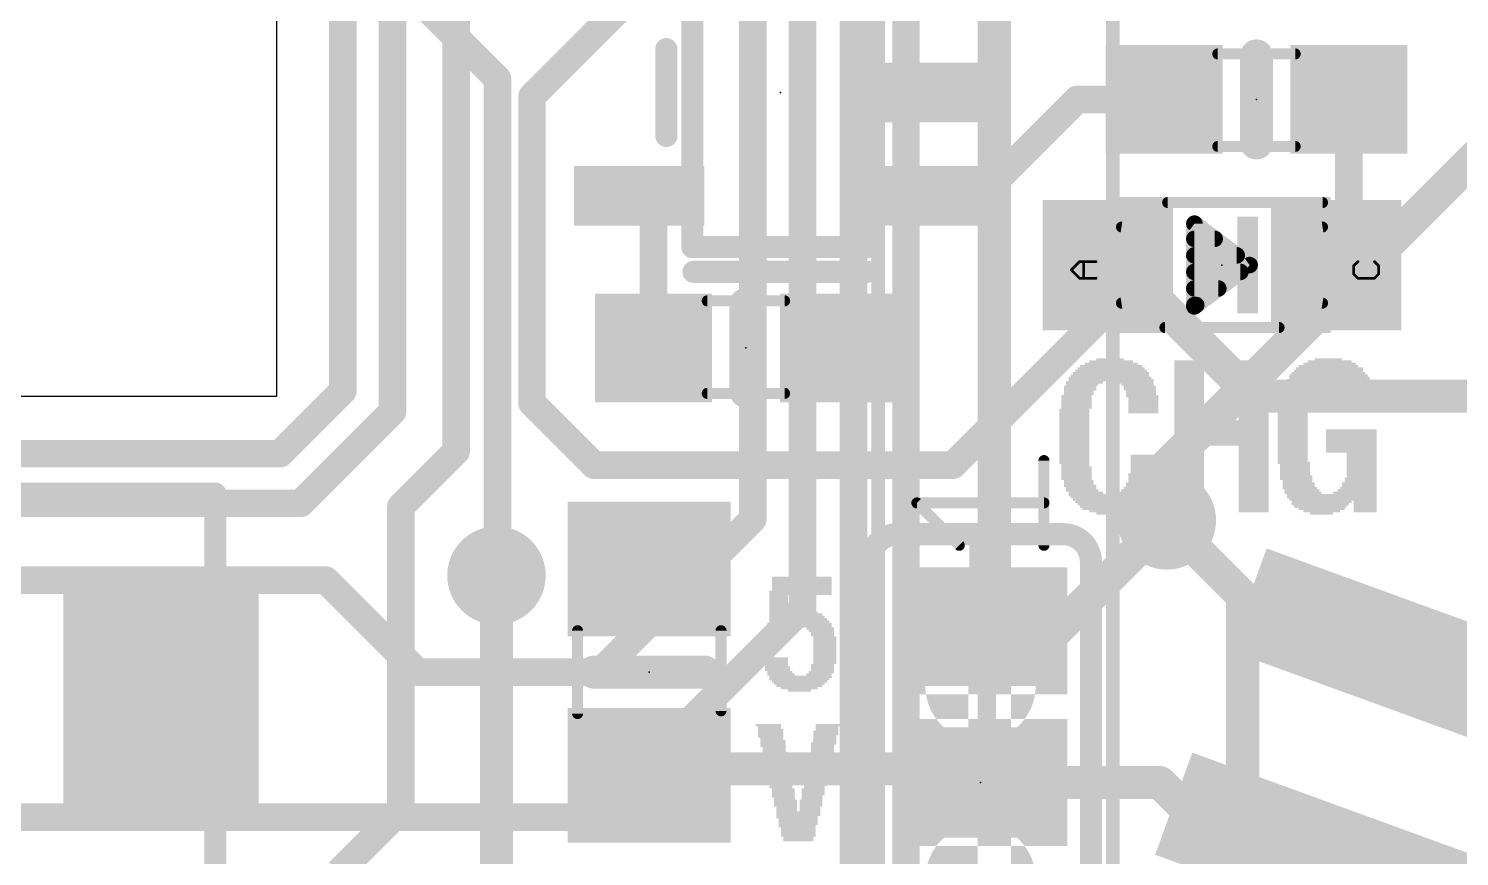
# Model space of a CAD drawing. Extents: x -59 to 59, y -28 to 22.
# Drawn here: x 37.58 to 50.75, y -11.47 to -3.86 of the extents above; entities that cross this region are included whole.
import ezdxf

# ---------------------------------------------------------------- set-up
doc = ezdxf.new("R2010")
doc.units = 0
for name, color, linetype in [('1', 12, 'CONTINUOUS'), ('16', 5, 'CONTINUOUS'), ('18', 110, 'CONTINUOUS'), ('20', 4, 'CONTINUOUS'), ('200', 132, 'CONTINUOUS'), ('21', 40, 'CONTINUOUS'), ('22', 6, 'CONTINUOUS'), ('23', 53, 'CONTINUOUS'), ('51', 253, 'CONTINUOUS')]:
    doc.layers.add(name, color=color, linetype=linetype)

# ---------------------------------------------------------------- blocks, each defined once
blk = doc.blocks.new('RECT')
blk.add_solid([(-0.5, -0.5), (0.5, -0.5), (-0.5, 0.5), (0.5, 0.5)])
blk = doc.blocks.new('ROUNDV')
at = {"const_width": 0.5}
blk.add_lwpolyline([(0, -0.25, 1), (0, 0.25, 1), (0, -0.25)], format="xyb", dxfattribs=at)

msp = doc.modelspace()

# ---------------------------------------------------------------- linework, layer by layer
at = {"layer": '1'}
for points, const_width in [([(41.513, -7.747), (41.513, -2.757)], 0.254), ([(40.9288, -2.921), (40.9288, -7.3787)], 0.254), ([(40.4716, -3.1104), (40.4716, -7.1893)], 0.254), ([(43.1974, -3.495), (42.2115, -4.4809)], 0.254), ([(42.2115, -4.4809), (42.2115, -7.3025)], 0.254), ([(46.3415, -5.395), (47.228, -4.5085)], 0.254), ([(47.228, -4.5085), (48.029, -4.5085)], 0.254), ([(48.029, -4.5085), (48.029, -4.5085)], 0.254), ([(49.729, -4.5085), (49.729, -5.915)], 0.254), ([(43.1974, -5.395), (43.33, -5.5276)], 0.254), ([(45.7976, -5.395), (46.3415, -5.395)], 0.254), ([(43.33, -5.5276), (43.33, -6.7945)], 0.254), ([(49.729, -5.915), (49.6115, -6.0325)], 0.254), ([(47.5115, -6.0325), (47.6385, -6.0325)], 0.3048), ([(47.5115, -6.4475), (47.5115, -6.0325)], 0.254), ([(48.845, -7.239), (47.6385, -6.0325)], 0.3048), ([(46.085, -7.874), (47.5115, -6.4475)], 0.254), ([(40.4716, -7.1893), (39.8925, -7.7684)], 0.254), ([(48.845, -7.239), (56.4659, -7.239)], 0.3048), ([(42.2115, -7.3025), (42.783, -7.874)], 0.254), ([(40.9288, -7.3787), (40.0819, -8.2256)], 0.254), ([(41.005, -8.255), (41.513, -7.747)], 0.254), ([(37.112, -7.7684), (39.8925, -7.7684)], 0.254), ([(42.783, -7.874), (46.085, -7.874)], 0.254), ([(40.0819, -8.2256), (37.4283, -8.2256)], 0.254), ([(41.005, -11.049), (41.005, -8.255)], 0.254), ([(48.0535, -8.382), (47.0375, -9.398)], 0.3048), ([(41.8846, -13.1986), (41.8846, -8.89)], 0.3048), ([(46.339, -9.398), (47.0375, -9.398)], 0.3048), ([(46.355, -9.779), (46.355, -10.414)], 0.254), ([(43.352, -10.668), (43.291, -10.729)], 0.3048), ([(46.466, -10.668), (43.352, -10.668)], 0.3048), ([(46.339, -10.795), (46.466, -10.668)], 0.3048), ([(46.339, -10.795), (47.99, -10.795)], 0.3048), ([(47.99, -10.795), (48.498, -11.303)], 0.3048), ([(40.4335, -11.6205), (41.005, -11.049)], 0.254), ([(48.498, -11.303), (49.8053, -11.303)], 0.3048), ([(49.8053, -11.303), (50.2788, -11.7765)], 0.3048)]:
    msp.add_lwpolyline(points, dxfattribs=dict(at, const_width=const_width))
for points, const_width in [([(42.275, -4.4809, 1), (42.148, -4.4809)], 0.127), ([(42.1666, -4.436, 1), (42.2564, -4.5258)], 0.127), ([(47.228, -4.445, 1), (47.228, -4.572)], 0.127), ([(47.2729, -4.5534, 1), (47.1831, -4.4636)], 0.127), ([(48.029, -4.445, 1), (48.029, -4.572)], 0.127), ([(48.029, -4.572, 1), (48.029, -4.445)], 0.127), ([(48.029, -4.572, 1), (48.029, -4.445)], 0.127), ([(49.7925, -4.5085, 1), (49.6655, -4.5085)], 0.127), ([(43.2423, -5.3501, 1), (43.1525, -5.4399)], 0.127), ([(45.7976, -5.3315, 1), (45.7976, -5.4585)], 0.127), ([(46.2966, -5.3501, 1), (46.3864, -5.4399)], 0.127), ([(46.3415, -5.4585, 1), (46.3415, -5.3315)], 0.127), ([(43.3935, -5.5276, 1), (43.2665, -5.5276)], 0.127), ([(43.2851, -5.5725, 1), (43.3749, -5.4827)], 0.127), ([(49.7739, -5.9599, 1), (49.6841, -5.8701)], 0.127), ([(47.5115, -5.9563, 1), (47.5115, -6.1087)], 0.1524), ([(47.575, -6.0325, 1), (47.448, -6.0325)], 0.127), ([(47.6924, -5.9786, 1), (47.5846, -6.0864)], 0.1524), ([(47.6385, -6.1087, 1), (47.6385, -5.9563)], 0.1524), ([(49.5666, -5.9876, 1), (49.6564, -6.0774)], 0.127), ([(49.6655, -5.915, 1), (49.7925, -5.915)], 0.127), ([(47.448, -6.4475, 1), (47.575, -6.4475)], 0.127), ([(47.5564, -6.4924, 1), (47.4666, -6.4026)], 0.127), ([(43.2665, -6.7945, 1), (43.3935, -6.7945)], 0.127), ([(40.5165, -7.2342, 1), (40.4267, -7.1444)], 0.127), ([(48.845, -7.1628, 1), (48.845, -7.3152)], 0.1524), ([(48.7911, -7.2929, 1), (48.8989, -7.1851)], 0.1524), ([(40.4081, -7.1893, 1), (40.5351, -7.1893)], 0.127), ([(42.2564, -7.2576, 1), (42.1666, -7.3474)], 0.127), ([(42.148, -7.3025, 1), (42.275, -7.3025)], 0.127), ([(40.8653, -7.3787, 1), (40.9923, -7.3787)], 0.127), ([(40.9737, -7.4236, 1), (40.8839, -7.3338)], 0.127), ([(41.5579, -7.7919, 1), (41.4681, -7.7021)], 0.127), ([(39.8476, -7.7235, 1), (39.9374, -7.8133)], 0.127), ([(39.8925, -7.8319, 1), (39.8925, -7.7049)], 0.127), ([(41.4495, -7.747, 1), (41.5765, -7.747)], 0.127), ([(42.783, -7.8105, 1), (42.783, -7.9375)], 0.127), ([(42.7381, -7.9189, 1), (42.8279, -7.8291)], 0.127), ([(46.0401, -7.8291, 1), (46.1299, -7.9189)], 0.127), ([(46.085, -7.9375, 1), (46.085, -7.8105)], 0.127), ([(40.037, -8.1807, 1), (40.1268, -8.2705)], 0.127), ([(40.0819, -8.2891, 1), (40.0819, -8.1621)], 0.127), ([(41.0685, -8.255, 1), (40.9415, -8.255)], 0.127), ([(40.9601, -8.2101, 1), (41.0499, -8.2999)], 0.127), ([(48.1074, -8.4359, 1), (47.9996, -8.3281)], 0.1524), ([(41.9608, -8.89, 1), (41.8084, -8.89)], 0.1524), ([(46.339, -9.3218, 1), (46.339, -9.4742)], 0.1524), ([(46.9836, -9.3441, 1), (47.0914, -9.4519)], 0.1524), ([(47.0375, -9.4742, 1), (47.0375, -9.3218)], 0.1524), ([(46.4185, -9.779, 1), (46.2915, -9.779)], 0.127), ([(46.2915, -10.414, 1), (46.4185, -10.414)], 0.127), ([(43.352, -10.5918, 1), (43.352, -10.7442)], 0.1524), ([(43.4059, -10.7219, 1), (43.2981, -10.6141)], 0.1524), ([(46.5199, -10.7219, 1), (46.4121, -10.6141)], 0.1524), ([(46.466, -10.7442, 1), (46.466, -10.5918)], 0.1524), ([(43.2371, -10.6751, 1), (43.3449, -10.7829)], 0.1524), ([(46.339, -10.7188, 1), (46.339, -10.8712)], 0.1524), ([(46.2851, -10.7411, 1), (46.3929, -10.8489)], 0.1524), ([(48.0439, -10.7411, 1), (47.9361, -10.8489)], 0.1524), ([(47.99, -10.8712, 1), (47.99, -10.7188)], 0.1524), ([(41.0499, -11.0939, 1), (40.9601, -11.0041)], 0.127), ([(40.9415, -11.049, 1), (41.0685, -11.049)], 0.127), ([(48.498, -11.2268, 1), (48.498, -11.3792)], 0.1524), ([(48.4441, -11.3569, 1), (48.5519, -11.2491)], 0.1524), ([(49.8592, -11.2491, 1), (49.7514, -11.3569)], 0.1524), ([(49.8053, -11.3792, 1), (49.8053, -11.2268)], 0.1524)]:
    msp.add_lwpolyline(points, format="xyb", dxfattribs=dict(at, const_width=const_width))
at = {"layer": '16'}
for points, const_width in [([(45.6532, 8.7152), (45.6532, -20.1549)], 0.254), ([(45.1706, 8.5153), (45.1706, -18.8214)], 0.254), ([(44.2435, 3.556), (44.2435, -8.3704)], 0.254), ([(44.7007, -9.1948), (44.7007, 2.667)], 0.254), ([(46.466, -2.1296), (46.466, -13.081)], 0.3048), ([(40.0391, -2.4631), (41.894, -4.318)], 0.254), ([(41.894, -4.318), (41.894, -8.89)], 0.254), ([(51.6095, -4.318), (48.0535, -7.874)], 0.3048), ([(48.0535, -7.874), (48.0535, -8.382)], 0.3048), ([(44.2435, -8.3704), (42.8349, -9.779)], 0.254), ([(48.0535, -8.382), (48.752, -9.0805)], 0.3048), ([(40.3135, -8.9321), (27.5009, -8.9321)], 0.254), ([(41.1604, -9.779), (40.3135, -8.9321)], 0.254), ([(41.894, -8.89), (41.8846, -8.89)], 0.3048), ([(48.752, -9.0805), (48.752, -15.494)], 0.3048), ([(44.7007, -9.1948), (42.783, -11.1125)], 0.254), ([(42.8349, -9.779), (41.1604, -9.779)], 0.254), ([(42.783, -11.1125), (30.21, -11.1125)], 0.254)]:
    msp.add_lwpolyline(points, dxfattribs=dict(at, const_width=const_width))
for points, const_width in [([(41.9575, -4.318, 1), (41.8305, -4.318)], 0.127), ([(41.8491, -4.3629, 1), (41.9389, -4.2731)], 0.127), ([(48.1297, -7.874, 1), (47.9773, -7.874)], 0.1524), ([(47.9996, -7.8201, 1), (48.1074, -7.9279)], 0.1524), ([(44.2884, -8.4153, 1), (44.1986, -8.3255)], 0.127), ([(48.1074, -8.3281, 1), (47.9996, -8.4359)], 0.1524), ([(44.18, -8.3704, 1), (44.307, -8.3704)], 0.127), ([(47.9773, -8.382, 1), (48.1297, -8.382)], 0.1524), ([(40.3584, -8.8872, 1), (40.2686, -8.977)], 0.127), ([(40.3135, -8.9956, 1), (40.3135, -8.8686)], 0.127), ([(41.8846, -8.8138, 1), (41.8846, -8.9662)], 0.1524), ([(41.894, -8.9662, 1), (41.894, -8.8138)], 0.1524), ([(41.8305, -8.89, 1), (41.9575, -8.89)], 0.127), ([(48.8282, -9.0805, 1), (48.6758, -9.0805)], 0.1524), ([(48.6981, -9.1344, 1), (48.8059, -9.0266)], 0.1524), ([(44.7456, -9.2397, 1), (44.6558, -9.1499)], 0.127), ([(44.6372, -9.1948, 1), (44.7642, -9.1948)], 0.127), ([(41.1604, -9.7155, 1), (41.1604, -9.8425)], 0.127), ([(41.1155, -9.8239, 1), (41.2053, -9.7341)], 0.127), ([(42.79, -9.7341, 1), (42.8798, -9.8239)], 0.127), ([(42.8349, -9.8425, 1), (42.8349, -9.7155)], 0.127), ([(42.7381, -11.0676, 1), (42.8279, -11.1574)], 0.127), ([(42.783, -11.176, 1), (42.783, -11.049)], 0.127)]:
    msp.add_lwpolyline(points, format="xyb", dxfattribs=dict(at, const_width=const_width))
at = {"layer": '20'}
for p, q in [((39.862, -7.239), (39.862, -3.4925)), ((24.4315, -7.239), (39.862, -7.239))]:
    msp.add_line(p, q, dxfattribs=at)
at = {"layer": '21'}
for points, const_width in [([(43.4475, -4.845), (43.4475, -4.045)], 0.2032), ([(48.879, -4.9085), (48.879, -4.1085)], 0.3048), ([(48.8155, -6.0325), (48.3075, -5.6515)], 0.1524), ([(48.3075, -5.6515), (48.3075, -6.4135)], 0.1524), ([(48.3075, -5.7912), (48.4938, -5.7912)], 0.1524), ([(48.3075, -5.9436), (48.697, -5.9436)], 0.1524), ([(43.6975, -6.095), (45.2975, -6.095)], 0.2032), ([(48.3075, -6.4135), (48.8155, -6.0325)], 0.1524), ([(48.3075, -6.096), (48.7308, -6.096)], 0.1524), ([(48.3075, -6.2484), (48.5276, -6.2484)], 0.1524), ([(44.18, -6.3945), (44.18, -7.1945)], 0.3048), ([(48.3075, -6.4008), (48.3244, -6.4008)], 0.1524), ([(45.577, -8.509), (47.101, -8.509)], 0.2032), ([(45.323, -12.827), (45.323, -8.763)], 0.2032), ([(47.355, -8.763), (47.355, -12.827)], 0.2032), ([(42.783, -9.779), (43.799, -9.779)], 0.3048), ([(39.2975, -12.536), (39.2975, -11.336)], 0.2032)]:
    msp.add_lwpolyline(points, dxfattribs=dict(at, const_width=const_width))
for points, const_width in [([(43.4983, -4.045, 1), (43.3967, -4.045)], 0.1016), ([(48.9552, -4.1085, 1), (48.8028, -4.1085)], 0.1524), ([(43.3967, -4.845, 1), (43.4983, -4.845)], 0.1016), ([(48.8028, -4.9085, 1), (48.9552, -4.9085)], 0.1524), ([(48.3304, -5.621, 1), (48.2846, -5.682)], 0.0762), ([(48.3456, -5.6515, 1), (48.2694, -5.6515)], 0.0762), ([(48.3075, -5.7531, 1), (48.3075, -5.8293)], 0.0762), ([(48.4938, -5.8293, 1), (48.4938, -5.7531)], 0.0762), ([(48.3075, -5.9055, 1), (48.3075, -5.9817)], 0.0762), ([(48.697, -5.9817, 1), (48.697, -5.9055)], 0.0762), ([(43.6975, -6.0442, 1), (43.6975, -6.1458)], 0.1016), ([(45.2975, -6.1458, 1), (45.2975, -6.0442)], 0.1016), ([(48.3075, -6.0579, 1), (48.3075, -6.1341)], 0.0762), ([(48.7308, -6.1341, 1), (48.7308, -6.0579)], 0.0762), ([(48.8384, -6.063, 1), (48.7926, -6.002)], 0.0762), ([(48.7926, -6.063, 1), (48.8384, -6.002)], 0.0762), ([(48.3075, -6.2103, 1), (48.3075, -6.2865)], 0.0762), ([(48.5276, -6.2865, 1), (48.5276, -6.2103)], 0.0762), ([(44.2562, -6.3945, 1), (44.1038, -6.3945)], 0.1524), ([(48.3075, -6.3627, 1), (48.3075, -6.4389)], 0.0762), ([(48.2846, -6.383, 1), (48.3304, -6.444)], 0.0762), ([(48.2694, -6.4135, 1), (48.3456, -6.4135)], 0.0762), ([(48.3244, -6.4389, 1), (48.3244, -6.3627)], 0.0762), ([(44.1038, -7.1945, 1), (44.2562, -7.1945)], 0.1524), ([(45.577, -8.509, 0.4142), (45.323, -8.763)], 0.2032), ([(45.577, -8.4582, 1), (45.577, -8.5598)], 0.1016), ([(45.577, -8.5598, 1), (45.577, -8.4582)], 0.1016), ([(47.355, -8.763, 0.4142), (47.101, -8.509)], 0.2032), ([(47.101, -8.4582, 1), (47.101, -8.5598)], 0.1016), ([(47.101, -8.5598, 1), (47.101, -8.4582)], 0.1016), ([(45.3738, -8.763, 1), (45.2722, -8.763)], 0.1016), ([(47.4058, -8.763, 1), (47.3042, -8.763)], 0.1016), ([(45.2722, -8.763, 1), (45.3738, -8.763)], 0.1016), ([(47.3042, -8.763, 1), (47.4058, -8.763)], 0.1016), ([(42.783, -9.7028, 1), (42.783, -9.8552)], 0.1524), ([(43.799, -9.8552, 1), (43.799, -9.7028)], 0.1524), ([(39.3483, -11.336, 1), (39.2467, -11.336)], 0.1016)]:
    msp.add_lwpolyline(points, format="xyb", dxfattribs=dict(at, const_width=const_width))
at = {"layer": '22', "const_width": 0.127}
for points in [[(47.5575, -23.284), (47.5575, 11.416)], [(45.3975, -21.784), (45.3975, 5.416)]]:
    msp.add_lwpolyline(points, dxfattribs=at)
at = {"layer": '23'}
for p in [(44.4975, -4.445), (48.879, -4.5085), (48.5615, -6.0325), (44.18, -6.7945), (43.291, -9.779), (46.339, -10.795)]:
    msp.add_point(p, dxfattribs=at)
at = {"layer": '51'}
for points, const_width in [([(43.6871, -5.8674), (43.6871, -3.0226)], 0.2032), ([(45.3079, -3.0226), (45.3079, -5.8674)], 0.2032), ([(49.235, -4.0895), (48.523, -4.0895)], 0.1016), ([(49.235, -4.9405), (48.523, -4.9405)], 0.1016), ([(48.0615, -5.4575), (49.4865, -5.4575)], 0.1016), ([(45.3079, -5.8674), (43.6871, -5.8674)], 0.2032), ([(47.174, -6.0774), (47.2503, -6.0011)], 0.0254), ([(47.2503, -6.0011), (47.4028, -6.0011)], 0.0254), ([(47.2884, -6.1537), (47.2884, -6.0011)], 0.0254), ([(49.8121, -6.0011), (49.774, -6.0393)], 0.0254), ([(49.774, -6.0393), (49.774, -6.1155)], 0.0254), ([(50.0028, -6.0393), (49.9647, -6.0011)], 0.0254), ([(50.0028, -6.1155), (50.0028, -6.0393)], 0.0254), ([(47.2503, -6.1537), (47.174, -6.0774)], 0.0254), ([(47.4028, -6.1537), (47.2503, -6.1537)], 0.0254), ([(49.774, -6.1155), (49.8121, -6.1537)], 0.0254), ([(49.8121, -6.1537), (49.9647, -6.1537)], 0.0254), ([(49.9647, -6.1537), (50.0028, -6.1155)], 0.0254), ([(43.824, -6.3625), (44.536, -6.3625)], 0.1016), ([(49.0865, -6.6075), (48.0365, -6.6075)], 0.1016), ([(43.824, -7.2135), (44.536, -7.2135)], 0.1016), ([(46.9232, -8.6116), (46.9232, -7.832)], 0.1016), ([(39.2975, -8.136), (24.1975, -8.136)], 0.2032), ([(39.2975, -12.536), (39.2975, -8.136)], 0.2032), ([(46.1436, -8.6116), (45.7538, -8.2218)], 0.1016), ([(45.7538, -8.2218), (46.9232, -8.2218)], 0.1016), ([(46.339, -9.144), (46.339, -8.636)], 0.2032), ([(42.631, -10.16), (42.631, -9.398)], 0.1016), ([(43.951, -10.135), (43.951, -9.398)], 0.1016)]:
    msp.add_lwpolyline(points, dxfattribs=dict(at, const_width=const_width))
for points, const_width in [([(48.523, -4.0641, 1), (48.523, -4.1149)], 0.0508), ([(49.235, -4.1149, 1), (49.235, -4.0641)], 0.0508), ([(48.523, -4.9151, 1), (48.523, -4.9659)], 0.0508), ([(49.235, -4.9659, 1), (49.235, -4.9151)], 0.0508), ([(48.0615, -5.4321, 1), (48.0615, -5.4829)], 0.0508), ([(49.4115, -5.6855, 1), (49.4115, -5.4795, 1), (49.4115, -5.6855)], 0.0762), ([(49.4865, -5.4829, 1), (49.4865, -5.4321)], 0.0508), ([(47.6365, -6.3825, 0.8571), (47.6365, -5.6825)], 0.1016), ([(47.6404, -5.6574, 1), (47.6326, -5.7076)], 0.0508), ([(49.4865, -5.6825, 0.8571), (49.4865, -6.3825)], 0.1016), ([(49.4904, -5.7076, 1), (49.4826, -5.6574)], 0.0508), ([(43.6871, -5.8166, 1), (43.6871, -5.9182)], 0.1016), ([(45.3079, -5.9182, 1), (45.3079, -5.8166)], 0.1016), ([(43.6363, -5.8674, 1), (43.7379, -5.8674)], 0.1016), ([(45.2571, -5.8674, 1), (45.3587, -5.8674)], 0.1016), ([(47.2503, -5.9948, 1), (47.2503, -6.0075)], 0.0127), ([(47.2548, -6.0056, 1), (47.2458, -5.9967)], 0.0127), ([(47.2948, -6.0011, 1), (47.2821, -6.0011)], 0.0127), ([(47.4028, -6.0075, 1), (47.4028, -5.9948)], 0.0127), ([(49.7695, -6.0348, 1), (49.7785, -6.0438)], 0.0127), ([(49.7804, -6.0393, 1), (49.7677, -6.0393)], 0.0127), ([(49.8166, -6.0056, 1), (49.8076, -5.9967)], 0.0127), ([(49.9692, -5.9967, 1), (49.9602, -6.0056)], 0.0127), ([(50.0091, -6.0393, 1), (49.9965, -6.0393)], 0.0127), ([(49.9983, -6.0438, 1), (50.0073, -6.0348)], 0.0127), ([(47.1785, -6.0729, 1), (47.1695, -6.0819)], 0.0127), ([(47.1695, -6.0729, 1), (47.1785, -6.0819)], 0.0127), ([(47.2503, -6.1473, 1), (47.2503, -6.16)], 0.0127), ([(47.2458, -6.1582, 1), (47.2548, -6.1492)], 0.0127), ([(47.2821, -6.1537, 1), (47.2948, -6.1537)], 0.0127), ([(47.4028, -6.16, 1), (47.4028, -6.1473)], 0.0127), ([(49.7785, -6.1111, 1), (49.7695, -6.12)], 0.0127), ([(49.7677, -6.1155, 1), (49.7804, -6.1155)], 0.0127), ([(49.8121, -6.1473, 1), (49.8121, -6.16)], 0.0127), ([(49.8076, -6.1582, 1), (49.8166, -6.1492)], 0.0127), ([(49.9602, -6.1492, 1), (49.9692, -6.1582)], 0.0127), ([(49.9647, -6.16, 1), (49.9647, -6.1473)], 0.0127), ([(49.9965, -6.1155, 1), (50.0091, -6.1155)], 0.0127), ([(50.0073, -6.12, 1), (49.9983, -6.1111)], 0.0127), ([(43.824, -6.3371, 1), (43.824, -6.3879)], 0.0508), ([(44.536, -6.3879, 1), (44.536, -6.3371)], 0.0508), ([(47.6326, -6.3574, 1), (47.6404, -6.4076)], 0.0508), ([(49.4826, -6.4076, 1), (49.4904, -6.3574)], 0.0508), ([(48.0365, -6.5821, 1), (48.0365, -6.6329)], 0.0508), ([(49.0865, -6.6329, 1), (49.0865, -6.5821)], 0.0508), ([(43.824, -7.1881, 1), (43.824, -7.2389)], 0.0508), ([(44.536, -7.2389, 1), (44.536, -7.1881)], 0.0508), ([(46.9486, -7.832, 1), (46.8978, -7.832)], 0.0508), ([(39.3483, -8.136, 1), (39.2467, -8.136)], 0.1016), ([(39.2975, -8.1868, 1), (39.2975, -8.0852)], 0.1016), ([(45.7718, -8.2038, 1), (45.7358, -8.2398)], 0.0508), ([(45.7538, -8.1964, 1), (45.7538, -8.2472)], 0.0508), ([(46.9232, -8.2472, 1), (46.9232, -8.1964)], 0.0508), ([(46.3898, -8.636, 1), (46.2882, -8.636)], 0.1016), ([(46.1256, -8.6296, 1), (46.1616, -8.5936)], 0.0508), ([(46.8978, -8.6116, 1), (46.9486, -8.6116)], 0.0508), ([(46.466, -9.906, 1), (46.212, -9.906)], 1.27), ([(46.2882, -9.144, 1), (46.3898, -9.144)], 0.1016), ([(42.6564, -9.398, 1), (42.6056, -9.398)], 0.0508), ([(43.9764, -9.398, 1), (43.9256, -9.398)], 0.0508), ([(42.6056, -10.16, 1), (42.6564, -10.16)], 0.0508), ([(43.9256, -10.135, 1), (43.9764, -10.135)], 0.0508), ([(46.212, -11.684, 1), (46.466, -11.684)], 1.27)]:
    msp.add_lwpolyline(points, format="xyb", dxfattribs=dict(at, const_width=const_width))

# ---------------------------------------------------------------- block references
at = {"layer": '1', "xscale": 1.075, "rotation": 180}
for p in [(48.029, -4.5085), (49.729, -4.5085)]:
    msp.add_blockref('RECT', p, dxfattribs=at)
at = {"layer": '1'}
for p, xscale, yscale, rotation in [((45.7976, -4.445), 0.55, 1.2, 90), ((43.1974, -5.395), 0.55, 1.2, 90), ((45.7976, -5.395), 0.55, 1.2, 90), ((47.5115, -6.0325), 1.2, 1.2, 270), ((49.6115, -6.0325), 1.2, 1.2, 270), ((43.291, -8.829), 1.24, 1.5, 90), ((46.339, -9.398), 1.1684, 1.6002, 270), ((38.7975, -10.086), 1.8, 2.2, 180), ((43.291, -10.729), 1.24, 1.5, 90), ((46.339, -10.795), 1.1684, 1.6002, 270)]:
    msp.add_blockref('RECT', p, dxfattribs=dict(at, xscale=xscale, yscale=yscale, rotation=rotation))
at = {"layer": '1', "xscale": 1.075}
for p in [(43.33, -6.7945), (45.03, -6.7945)]:
    msp.add_blockref('RECT', p, dxfattribs=at)
at = {"layer": '1', "yscale": 4.6, "rotation": 250}
for p in [(50.9629, -9.8972), (50.2788, -11.7765)]:
    msp.add_blockref('RECT', p, dxfattribs=at)
at = {"layer": '18', "xscale": 0.9064, "yscale": 0.9064}
for p in [(48.0535, -8.382), (48.0535, -8.382), (41.8846, -8.89), (41.8846, -8.89)]:
    msp.add_blockref('ROUNDV', p, dxfattribs=at)
at = {"layer": '200'}
for p, xscale, yscale in [((47.5412, -6.985), 0.6147, 0.0213), ((47.5399, -6.9638), 0.5715, 0.0211), ((47.5412, -6.9427), 0.4877, 0.0211), ((47.5412, -6.9215), 0.4013, 0.0213), ((47.5297, -6.9003), 0.2515, 0.0211), ((48.26, -6.9215), 0.2743, 0.0213), ((48.26, -6.9427), 0.2743, 0.0211), ((48.26, -6.9638), 0.2743, 0.0211), ((48.26, -6.985), 0.2743, 0.0213), ((48.8531, -6.9215), 0.2769, 0.0213), ((48.8531, -6.9427), 0.2769, 0.0211), ((48.8531, -6.9638), 0.2769, 0.0211), ((48.8531, -6.985), 0.2769, 0.0213), ((49.5503, -6.985), 0.6147, 0.0213), ((49.5402, -6.9638), 0.5486, 0.0211), ((49.5516, -6.9427), 0.4851, 0.0211), ((49.5516, -6.9215), 0.4039, 0.0213), ((49.5402, -6.9003), 0.254, 0.0211), ((47.2973, -7.112), 0.3404, 0.0213), ((47.531, -7.0697), 0.762, 0.0211), ((47.5412, -7.0908), 0.7823, 0.0211), ((47.5297, -7.0485), 0.7188, 0.0213), ((47.5399, -7.0273), 0.6985, 0.0211), ((47.5399, -7.0062), 0.6579, 0.0211), ((47.7634, -7.112), 0.3378, 0.0213), ((48.26, -7.0062), 0.2743, 0.0211), ((48.26, -7.0273), 0.2743, 0.0211), ((48.26, -7.0485), 0.2743, 0.0213), ((48.26, -7.0697), 0.2743, 0.0211), ((48.26, -7.0908), 0.2743, 0.0211), ((48.26, -7.112), 0.2743, 0.0213), ((48.8531, -7.0062), 0.2769, 0.0211), ((48.8531, -7.0273), 0.2769, 0.0211), ((48.8531, -7.0485), 0.2769, 0.0213), ((48.8531, -7.0697), 0.2769, 0.0211), ((48.8531, -7.0908), 0.2769, 0.0211), ((48.8531, -7.112), 0.2769, 0.0213), ((49.5402, -7.0908), 0.762, 0.0211), ((49.3179, -7.112), 0.3175, 0.0213), ((49.5414, -7.0485), 0.7188, 0.0213), ((49.5516, -7.0697), 0.7391, 0.0211), ((49.5414, -7.0273), 0.6782, 0.0211), ((49.5402, -7.0062), 0.635, 0.0211), ((49.7624, -7.112), 0.3175, 0.0213), ((47.2224, -7.239), 0.2769, 0.0213), ((47.2554, -7.1543), 0.2972, 0.0211), ((47.2554, -7.1755), 0.2972, 0.0213), ((47.244, -7.1967), 0.2743, 0.0211), ((47.244, -7.2178), 0.2743, 0.0211), ((47.2758, -7.1332), 0.2972, 0.0211), ((47.7838, -7.1332), 0.2972, 0.0211), ((47.8041, -7.1543), 0.2972, 0.0211), ((47.8041, -7.1755), 0.2972, 0.0213), ((47.8269, -7.239), 0.2972, 0.0213), ((47.8155, -7.1967), 0.2743, 0.0211), ((47.8155, -7.2178), 0.2743, 0.0211), ((48.26, -7.1332), 0.2743, 0.0211), ((48.26, -7.1543), 0.2743, 0.0211), ((48.26, -7.1755), 0.2743, 0.0213), ((48.26, -7.1967), 0.2743, 0.0211), ((48.26, -7.2178), 0.2743, 0.0211), ((48.26, -7.239), 0.2743, 0.0213), ((48.8531, -7.1332), 0.2769, 0.0211), ((48.8531, -7.1543), 0.2769, 0.0211), ((48.8531, -7.1755), 0.2769, 0.0213), ((48.8531, -7.1967), 0.2769, 0.0211), ((48.8531, -7.2178), 0.2769, 0.0211), ((48.8531, -7.239), 0.2769, 0.0213), ((49.2658, -7.1755), 0.2946, 0.0213), ((49.2557, -7.1967), 0.2743, 0.0211), ((49.2557, -7.2178), 0.2743, 0.0211), ((49.2557, -7.239), 0.2743, 0.0213), ((49.2874, -7.1543), 0.2972, 0.0211), ((49.2976, -7.1332), 0.3175, 0.0211), ((49.7853, -7.1332), 0.3175, 0.0211), ((49.7954, -7.1543), 0.2972, 0.0211), ((49.8056, -7.1755), 0.2769, 0.0213), ((49.8158, -7.1967), 0.2972, 0.0211), ((49.8272, -7.2178), 0.2743, 0.0211), ((49.8272, -7.239), 0.2743, 0.0213), ((47.2021, -7.366), 0.2769, 0.0213), ((47.2224, -7.2602), 0.2769, 0.0211), ((47.2224, -7.2813), 0.2769, 0.0211), ((47.2224, -7.3025), 0.2769, 0.0213), ((47.2224, -7.3237), 0.2769, 0.0211), ((47.2224, -7.3448), 0.2769, 0.0211), ((47.8371, -7.2602), 0.2769, 0.0211), ((47.8371, -7.2813), 0.2769, 0.0211), ((47.8371, -7.3025), 0.2769, 0.0213), ((47.8371, -7.3237), 0.2769, 0.0211), ((47.8371, -7.3448), 0.2769, 0.0211), ((47.8371, -7.366), 0.2769, 0.0213), ((48.26, -7.2602), 0.2743, 0.0211), ((48.26, -7.2813), 0.2743, 0.0211), ((48.26, -7.3025), 0.2743, 0.0213), ((48.26, -7.3237), 0.2743, 0.0211), ((48.26, -7.3448), 0.2743, 0.0211), ((48.26, -7.366), 0.2743, 0.0213), ((48.8531, -7.2602), 0.2769, 0.0211), ((48.8531, -7.2813), 0.2769, 0.0211), ((48.8531, -7.3025), 0.2769, 0.0213), ((48.8531, -7.3237), 0.2769, 0.0211), ((48.8531, -7.3448), 0.2769, 0.0211), ((48.8531, -7.366), 0.2769, 0.0213), ((49.2341, -7.2602), 0.2769, 0.0211), ((49.2341, -7.2813), 0.2769, 0.0211), ((49.2341, -7.3025), 0.2769, 0.0213), ((49.2341, -7.3237), 0.2769, 0.0211), ((49.2341, -7.3448), 0.2769, 0.0211), ((49.2341, -7.366), 0.2769, 0.0213), ((49.8272, -7.2602), 0.2743, 0.0211), ((49.8272, -7.2813), 0.2743, 0.0211), ((49.8272, -7.3025), 0.2743, 0.0213), ((49.8373, -7.3237), 0.254, 0.0211), ((47.2021, -7.3872), 0.2769, 0.0211), ((47.2021, -7.4083), 0.2769, 0.0211), ((47.2021, -7.4295), 0.2769, 0.0213), ((47.2021, -7.4507), 0.2769, 0.0211), ((47.2021, -7.4718), 0.2769, 0.0211), ((47.2021, -7.493), 0.2769, 0.0213), ((47.2021, -7.5142), 0.2769, 0.0211), ((47.8371, -7.3872), 0.2769, 0.0211), ((48.26, -7.3872), 0.2743, 0.0211), ((48.26, -7.4083), 0.2743, 0.0211), ((48.26, -7.4295), 0.2743, 0.0213), ((48.26, -7.4507), 0.2743, 0.0211), ((48.5572, -7.4718), 0.8687, 0.0211), ((48.5572, -7.493), 0.8687, 0.0213), ((48.5572, -7.5142), 0.8687, 0.0211), ((48.8531, -7.3872), 0.2769, 0.0211), ((48.8531, -7.4083), 0.2769, 0.0211), ((48.8531, -7.4295), 0.2769, 0.0213), ((48.8531, -7.4507), 0.2769, 0.0211), ((49.2125, -7.3872), 0.2743, 0.0211), ((49.2125, -7.4083), 0.2743, 0.0211), ((49.2125, -7.4295), 0.2743, 0.0213), ((49.2125, -7.4507), 0.2743, 0.0211), ((49.2125, -7.4718), 0.2743, 0.0211), ((49.2125, -7.493), 0.2743, 0.0213), ((49.2125, -7.5142), 0.2743, 0.0211), ((47.2021, -7.5353), 0.2769, 0.0211), ((47.2021, -7.5565), 0.2769, 0.0213), ((47.2021, -7.5777), 0.2769, 0.0211), ((47.2021, -7.5988), 0.2769, 0.0211), ((47.2021, -7.62), 0.2769, 0.0213), ((47.2021, -7.6412), 0.2769, 0.0211), ((48.5572, -7.5353), 0.8687, 0.0211), ((48.5572, -7.5565), 0.8687, 0.0213), ((48.5572, -7.5777), 0.8687, 0.0211), ((48.5572, -7.5988), 0.8687, 0.0211), ((48.5572, -7.62), 0.8687, 0.0213), ((48.5572, -7.6412), 0.8687, 0.0211), ((49.2125, -7.5353), 0.2743, 0.0211), ((49.2125, -7.5565), 0.2743, 0.0213), ((49.2125, -7.5777), 0.2743, 0.0211), ((49.2125, -7.5988), 0.2743, 0.0211), ((49.2125, -7.62), 0.2743, 0.0213), ((49.2125, -7.6412), 0.2743, 0.0211), ((49.7523, -7.5565), 0.4648, 0.0213), ((49.7523, -7.5777), 0.4648, 0.0211), ((49.7523, -7.5988), 0.4648, 0.0211), ((49.7523, -7.62), 0.4648, 0.0213), ((49.7523, -7.6412), 0.4648, 0.0211), ((47.2021, -7.6623), 0.2769, 0.0211), ((47.2021, -7.6835), 0.2769, 0.0213), ((47.2021, -7.7047), 0.2769, 0.0211), ((47.2021, -7.7258), 0.2769, 0.0211), ((47.2021, -7.747), 0.2769, 0.0213), ((47.2021, -7.7682), 0.2769, 0.0211), ((48.5572, -7.6623), 0.8687, 0.0211), ((48.5572, -7.6835), 0.8687, 0.0213), ((48.26, -7.7047), 0.2743, 0.0211), ((48.26, -7.7258), 0.2743, 0.0211), ((48.26, -7.747), 0.2743, 0.0213), ((48.26, -7.7682), 0.2743, 0.0211), ((48.8531, -7.7047), 0.2769, 0.0211), ((48.8531, -7.7258), 0.2769, 0.0211), ((48.8531, -7.747), 0.2769, 0.0213), ((48.8531, -7.7682), 0.2769, 0.0211), ((49.2125, -7.6623), 0.2743, 0.0211), ((49.2125, -7.6835), 0.2743, 0.0213), ((49.2125, -7.7047), 0.2743, 0.0211), ((49.2125, -7.7258), 0.2743, 0.0211), ((49.2125, -7.747), 0.2743, 0.0213), ((49.2125, -7.7682), 0.2743, 0.0211), ((49.7523, -7.6623), 0.4648, 0.0211), ((49.7523, -7.6835), 0.4648, 0.0213), ((49.7523, -7.7047), 0.4648, 0.0211), ((49.7523, -7.7258), 0.4648, 0.0211), ((49.7523, -7.747), 0.4648, 0.0213), ((49.8475, -7.7682), 0.2743, 0.0211), ((47.2021, -7.7893), 0.2769, 0.0211), ((47.2021, -7.8105), 0.2769, 0.0213), ((47.2021, -7.8317), 0.2769, 0.0211), ((47.2021, -7.8528), 0.2769, 0.0211), ((47.2123, -7.874), 0.2565, 0.0213), ((47.2224, -7.8952), 0.2769, 0.0211), ((47.8587, -7.7893), 0.2743, 0.0211), ((47.8587, -7.8105), 0.2743, 0.0213), ((47.8587, -7.8317), 0.2743, 0.0211), ((47.8587, -7.8528), 0.2743, 0.0211), ((47.8587, -7.874), 0.2743, 0.0213), ((47.8587, -7.8952), 0.2743, 0.0211), ((48.26, -7.7893), 0.2743, 0.0211), ((48.26, -7.8105), 0.2743, 0.0213), ((48.26, -7.8317), 0.2743, 0.0211), ((48.26, -7.8528), 0.2743, 0.0211), ((48.26, -7.874), 0.2743, 0.0213), ((48.26, -7.8952), 0.2743, 0.0211), ((48.8531, -7.7893), 0.2769, 0.0211), ((48.8531, -7.8105), 0.2769, 0.0213), ((48.8531, -7.8317), 0.2769, 0.0211), ((48.8531, -7.8528), 0.2769, 0.0211), ((48.8531, -7.874), 0.2769, 0.0213), ((48.8531, -7.8952), 0.2769, 0.0211), ((49.2239, -7.8528), 0.2972, 0.0211), ((49.2125, -7.7893), 0.2743, 0.0211), ((49.2125, -7.8105), 0.2743, 0.0213), ((49.2125, -7.8317), 0.2743, 0.0211), ((49.2341, -7.874), 0.2769, 0.0213), ((49.2341, -7.8952), 0.2769, 0.0211), ((49.8475, -7.7893), 0.2743, 0.0211), ((49.8475, -7.8105), 0.2743, 0.0213), ((49.8475, -7.8317), 0.2743, 0.0211), ((49.8475, -7.8528), 0.2743, 0.0211), ((49.8475, -7.874), 0.2743, 0.0213), ((49.8475, -7.8952), 0.2743, 0.0211), ((47.2224, -7.9163), 0.2769, 0.0211), ((47.2224, -7.9375), 0.2769, 0.0213), ((47.2224, -7.9587), 0.2769, 0.0211), ((47.2224, -7.9798), 0.2769, 0.0211), ((47.2224, -8.001), 0.2769, 0.0213), ((47.244, -8.0222), 0.2743, 0.0211), ((47.8371, -7.9587), 0.2769, 0.0211), ((47.8371, -7.9798), 0.2769, 0.0211), ((47.8371, -8.001), 0.2769, 0.0213), ((47.8371, -8.0222), 0.2769, 0.0211), ((47.8587, -7.9163), 0.2743, 0.0211), ((47.8587, -7.9375), 0.2743, 0.0213), ((48.26, -7.9163), 0.2743, 0.0211), ((48.26, -7.9375), 0.2743, 0.0213), ((48.26, -7.9587), 0.2743, 0.0211), ((48.26, -7.9798), 0.2743, 0.0211), ((48.26, -8.001), 0.2743, 0.0213), ((48.26, -8.0222), 0.2743, 0.0211), ((48.8531, -7.9163), 0.2769, 0.0211), ((48.8531, -7.9375), 0.2769, 0.0213), ((48.8531, -7.9587), 0.2769, 0.0211), ((48.8531, -7.9798), 0.2769, 0.0211), ((48.8531, -8.001), 0.2769, 0.0213), ((48.8531, -8.0222), 0.2769, 0.0211), ((49.2341, -7.9163), 0.2769, 0.0211), ((49.2341, -7.9375), 0.2769, 0.0213), ((49.2341, -7.9587), 0.2769, 0.0211), ((49.2443, -7.9798), 0.2972, 0.0211), ((49.2443, -8.001), 0.2972, 0.0213), ((49.2557, -8.0222), 0.2743, 0.0211), ((49.8373, -8.001), 0.2946, 0.0213), ((49.8373, -8.0222), 0.2946, 0.0211), ((49.8475, -7.9163), 0.2743, 0.0211), ((49.8475, -7.9375), 0.2743, 0.0213), ((49.8475, -7.9587), 0.2743, 0.0211), ((49.8475, -7.9798), 0.2743, 0.0211), ((47.2554, -8.0645), 0.2972, 0.0213), ((47.244, -8.0433), 0.2743, 0.0211), ((47.2656, -8.0857), 0.2769, 0.0211), ((47.2758, -8.1068), 0.2972, 0.0211), ((47.3088, -8.128), 0.3175, 0.0213), ((47.5412, -8.1492), 0.7823, 0.0211), ((47.5412, -8.1703), 0.7417, 0.0211), ((47.7634, -8.128), 0.3378, 0.0213), ((47.7939, -8.1068), 0.3175, 0.0211), ((47.8041, -8.0857), 0.2972, 0.0211), ((47.8269, -8.0433), 0.2972, 0.0211), ((47.8155, -8.0645), 0.2743, 0.0213), ((48.26, -8.0433), 0.2743, 0.0211), ((48.26, -8.0645), 0.2743, 0.0213), ((48.26, -8.0857), 0.2743, 0.0211), ((48.26, -8.1068), 0.2743, 0.0211), ((48.26, -8.128), 0.2743, 0.0213), ((48.26, -8.1492), 0.2743, 0.0211), ((48.26, -8.1703), 0.2743, 0.0211), ((48.8531, -8.0433), 0.2769, 0.0211), ((48.8531, -8.0645), 0.2769, 0.0213), ((48.8531, -8.0857), 0.2769, 0.0211), ((48.8531, -8.1068), 0.2769, 0.0211), ((48.8531, -8.128), 0.2769, 0.0213), ((48.8531, -8.1492), 0.2769, 0.0211), ((48.8531, -8.1703), 0.2769, 0.0211), ((49.2658, -8.0433), 0.2946, 0.0211), ((49.2658, -8.0645), 0.2946, 0.0213), ((49.2773, -8.0857), 0.3175, 0.0211), ((49.2976, -8.1068), 0.3175, 0.0211), ((49.3078, -8.128), 0.3378, 0.0213), ((49.5719, -8.1492), 0.8255, 0.0211), ((49.5719, -8.1703), 0.8255, 0.0211), ((49.784, -8.128), 0.4013, 0.0213), ((49.8056, -8.1068), 0.3581, 0.0211), ((49.8158, -8.0857), 0.3378, 0.0211), ((49.8259, -8.0433), 0.3175, 0.0211), ((49.8259, -8.0645), 0.3175, 0.0213), ((47.5399, -8.1915), 0.6985, 0.0213), ((47.5501, -8.2127), 0.6782, 0.0211), ((47.5513, -8.2338), 0.635, 0.0211), ((47.5399, -8.255), 0.5715, 0.0213), ((47.5412, -8.2762), 0.5283, 0.0211), ((47.5513, -8.2973), 0.4216, 0.0211), ((48.26, -8.1915), 0.2743, 0.0213), ((48.26, -8.2127), 0.2743, 0.0211), ((48.26, -8.2338), 0.2743, 0.0211), ((48.26, -8.255), 0.2743, 0.0213), ((48.26, -8.2762), 0.2743, 0.0211), ((48.26, -8.2973), 0.2743, 0.0211), ((48.8531, -8.1915), 0.2769, 0.0213), ((48.8531, -8.2127), 0.2769, 0.0211), ((48.8531, -8.2338), 0.2769, 0.0211), ((48.8531, -8.255), 0.2769, 0.0213), ((48.8531, -8.2762), 0.2769, 0.0211), ((48.8531, -8.2973), 0.2769, 0.0211), ((49.5833, -8.1915), 0.8026, 0.0213), ((49.4779, -8.2127), 0.5512, 0.0211), ((49.4665, -8.2338), 0.5283, 0.0211), ((49.4665, -8.255), 0.4877, 0.0213), ((49.4779, -8.2762), 0.4242, 0.0211), ((49.4779, -8.2973), 0.3378, 0.0211), ((49.8792, -8.2127), 0.2108, 0.0211), ((49.8792, -8.2338), 0.2108, 0.0211), ((49.8792, -8.255), 0.2108, 0.0213), ((49.8792, -8.2762), 0.2108, 0.0211), ((49.8792, -8.2973), 0.2108, 0.0211), ((47.5412, -8.3185), 0.2743, 0.0213), ((49.4779, -8.3185), 0.2108, 0.0213), ((44.6938, -8.9112), 0.5486, 0.0211), ((44.6938, -8.9323), 0.5486, 0.0211), ((44.6938, -8.9535), 0.5486, 0.0213), ((44.6824, -9.0382), 0.5715, 0.0211), ((44.6824, -9.0593), 0.5715, 0.0211), ((44.4818, -9.0805), 0.1702, 0.0213), ((44.6938, -8.9747), 0.5486, 0.0211), ((44.6938, -8.9958), 0.5486, 0.0211), ((44.6938, -9.017), 0.5486, 0.0213), ((44.4818, -9.1017), 0.1702, 0.0211), ((44.4818, -9.1228), 0.1702, 0.0211), ((44.4818, -9.144), 0.1702, 0.0213), ((44.4818, -9.1652), 0.1702, 0.0211), ((44.4818, -9.1863), 0.1702, 0.0211), ((44.4818, -9.2075), 0.1702, 0.0213), ((44.6723, -9.3345), 0.5918, 0.0213), ((44.6723, -9.3557), 0.5918, 0.0211), ((44.4818, -9.2287), 0.1702, 0.0211), ((44.4818, -9.2498), 0.1702, 0.0211), ((44.4818, -9.271), 0.1702, 0.0213), ((44.6621, -9.2922), 0.5309, 0.0211), ((44.6723, -9.3133), 0.5512, 0.0211), ((44.7459, -9.271), 0.3175, 0.0213), ((44.7459, -9.2498), 0.2769, 0.0211), ((44.7573, -9.2287), 0.1676, 0.0211), ((44.5033, -9.3768), 0.254, 0.0211), ((44.4818, -9.398), 0.2108, 0.0213), ((44.4818, -9.4192), 0.2108, 0.0211), ((44.4716, -9.4403), 0.1905, 0.0211), ((44.4716, -9.4615), 0.1905, 0.0213), ((44.864, -9.3768), 0.254, 0.0211), ((44.8742, -9.398), 0.2337, 0.0213), ((44.8843, -9.4192), 0.2134, 0.0211), ((44.8843, -9.4403), 0.2134, 0.0211), ((44.9059, -9.4615), 0.2108, 0.0213), ((44.9059, -9.4827), 0.2108, 0.0211), ((44.9059, -9.5038), 0.2108, 0.0211), ((44.9059, -9.525), 0.2108, 0.0213), ((44.9059, -9.5462), 0.2108, 0.0211), ((44.9059, -9.5673), 0.2108, 0.0211), ((44.9059, -9.5885), 0.2108, 0.0213), ((44.9059, -9.6097), 0.2108, 0.0211), ((44.4614, -9.652), 0.2108, 0.0213), ((44.4614, -9.6732), 0.2108, 0.0211), ((44.4614, -9.6943), 0.2108, 0.0211), ((44.4614, -9.7155), 0.2108, 0.0213), ((44.4716, -9.7367), 0.2311, 0.0211), ((44.8843, -9.7155), 0.2134, 0.0213), ((44.8843, -9.7367), 0.2134, 0.0211), ((44.9059, -9.6308), 0.2108, 0.0211), ((44.9059, -9.652), 0.2108, 0.0213), ((44.9059, -9.6732), 0.2108, 0.0211), ((44.9059, -9.6943), 0.2108, 0.0211), ((44.4716, -9.7578), 0.2311, 0.0211), ((44.5033, -9.8002), 0.254, 0.0211), ((44.4919, -9.779), 0.2311, 0.0213), ((44.6824, -9.8213), 0.5715, 0.0211), ((44.6723, -9.8425), 0.5512, 0.0213), ((44.6735, -9.8637), 0.508, 0.0211), ((44.6723, -9.8848), 0.4648, 0.0211), ((44.8526, -9.8002), 0.2311, 0.0211), ((44.8742, -9.779), 0.2337, 0.0213), ((44.8843, -9.7578), 0.2134, 0.0211), ((44.6723, -9.906), 0.4242, 0.0213), ((44.6723, -9.9272), 0.3378, 0.0211), ((44.6723, -9.9483), 0.2108, 0.0211), ((44.3865, -10.2658), 0.2337, 0.0211), ((44.9364, -10.2658), 0.2311, 0.0211), ((44.3979, -10.287), 0.2108, 0.0213), ((44.4081, -10.3082), 0.2311, 0.0211), ((44.4081, -10.3293), 0.2311, 0.0211), ((44.4081, -10.3505), 0.2311, 0.0213), ((44.4081, -10.3717), 0.2311, 0.0211), ((44.4183, -10.3928), 0.2108, 0.0211), ((44.9059, -10.3717), 0.2108, 0.0211), ((44.9059, -10.3928), 0.2108, 0.0211), ((44.9161, -10.3293), 0.2311, 0.0211), ((44.9161, -10.3505), 0.2311, 0.0213), ((44.9263, -10.287), 0.2108, 0.0213), ((44.9263, -10.3082), 0.2108, 0.0211), ((44.4297, -10.414), 0.2337, 0.0213), ((44.4297, -10.4352), 0.2337, 0.0211), ((44.4297, -10.4563), 0.2337, 0.0211), ((44.4398, -10.4775), 0.2134, 0.0213), ((44.4398, -10.4987), 0.2134, 0.0211), ((44.45, -10.5198), 0.2337, 0.0211), ((44.45, -10.541), 0.2337, 0.0213), ((44.8742, -10.541), 0.2337, 0.0213), ((44.8843, -10.4563), 0.2134, 0.0211), ((44.8843, -10.4775), 0.2134, 0.0213), ((44.8843, -10.4987), 0.2134, 0.0211), ((44.8843, -10.5198), 0.2134, 0.0211), ((44.8945, -10.4352), 0.2337, 0.0211), ((44.9059, -10.414), 0.2108, 0.0213), ((44.4614, -10.5622), 0.2108, 0.0211), ((44.4614, -10.5833), 0.2108, 0.0211), ((44.4614, -10.6045), 0.2108, 0.0213), ((44.4614, -10.6257), 0.2108, 0.0211), ((44.4716, -10.6468), 0.2311, 0.0211), ((44.4818, -10.668), 0.2108, 0.0213), ((44.8424, -10.6468), 0.2108, 0.0211), ((44.8424, -10.668), 0.2108, 0.0213), ((44.8628, -10.5622), 0.2108, 0.0211), ((44.8628, -10.5833), 0.2108, 0.0211), ((44.8628, -10.6045), 0.2108, 0.0213), ((44.8628, -10.6257), 0.2108, 0.0211), ((44.4818, -10.6892), 0.2108, 0.0211), ((44.4818, -10.7103), 0.2108, 0.0211), ((44.4818, -10.7315), 0.2108, 0.0213), ((44.5021, -10.7527), 0.2108, 0.0211), ((44.5021, -10.7738), 0.2108, 0.0211), ((44.5021, -10.795), 0.2108, 0.0213), ((44.8208, -10.7527), 0.2134, 0.0211), ((44.8208, -10.7738), 0.2134, 0.0211), ((44.8208, -10.795), 0.2134, 0.0213), ((44.8424, -10.6892), 0.2108, 0.0211), ((44.8424, -10.7103), 0.2108, 0.0211), ((44.8323, -10.7315), 0.1905, 0.0213), ((44.5021, -10.8162), 0.2108, 0.0211), ((44.5021, -10.8373), 0.2108, 0.0211), ((44.5249, -10.8585), 0.2108, 0.0213), ((44.5249, -10.8797), 0.2108, 0.0211), ((44.5249, -10.9008), 0.2108, 0.0211), ((44.5249, -10.922), 0.2108, 0.0213), ((44.7891, -10.922), 0.1905, 0.0213), ((44.7993, -10.8585), 0.2108, 0.0213), ((44.7993, -10.8797), 0.2108, 0.0211), ((44.7993, -10.9008), 0.2108, 0.0211), ((44.8208, -10.8162), 0.2134, 0.0211), ((44.8094, -10.8373), 0.1905, 0.0211), ((44.5351, -10.9432), 0.1905, 0.0211), ((44.5453, -10.9643), 0.2108, 0.0211), ((44.5453, -10.9855), 0.2108, 0.0213), ((44.5453, -11.0067), 0.2108, 0.0211), ((44.5554, -11.0278), 0.1905, 0.0211), ((44.5554, -11.049), 0.1905, 0.0213), ((44.6621, -11.0702), 0.4039, 0.0211), ((44.7789, -10.9643), 0.2108, 0.0211), ((44.7789, -10.9855), 0.2108, 0.0213), ((44.7789, -11.0067), 0.2108, 0.0211), ((44.7688, -11.0278), 0.1905, 0.0211), ((44.7688, -11.049), 0.1905, 0.0213), ((44.7891, -10.9432), 0.1905, 0.0211), ((44.6621, -11.0913), 0.4039, 0.0211), ((44.6507, -11.1125), 0.381, 0.0213), ((44.6608, -11.1337), 0.3607, 0.0211), ((44.6608, -11.1548), 0.3607, 0.0211), ((44.6608, -11.176), 0.3607, 0.0213), ((44.6507, -11.1972), 0.3404, 0.0211), ((44.6621, -11.2183), 0.3175, 0.0211), ((44.6621, -11.2395), 0.3175, 0.0213), ((44.6621, -11.2607), 0.3175, 0.0211), ((44.6621, -11.2818), 0.3175, 0.0211), ((44.6621, -11.303), 0.2769, 0.0213), ((44.6621, -11.3242), 0.2769, 0.0211)]:
    msp.add_blockref('RECT', p, dxfattribs=dict(at, xscale=xscale, yscale=yscale))
at = {"layer": '21', "xscale": 0.889, "yscale": 0.1905, "rotation": 270}
msp.add_blockref('RECT', (48.7973, -6.0325), dxfattribs=at)
at = {"layer": '51'}
for p, xscale, yscale, rotation in [((48.2988, -4.5136), 0.5001, 0.95, 180), ((49.4672, -4.5136), 0.5001, 0.95, 180), ((45.6725, -4.445), 0.5, 0.65, 90), ((43.3225, -5.395), 0.5, 0.65, 90), ((45.6725, -5.395), 0.5, 0.65, 90), ((47.8115, -5.57), 0.325, 0.5, 270), ((49.1925, -5.5825), 0.3, 0.262, 270), ((49.524, -5.57), 0.325, 0.075, 270), ((47.9365, -5.7825), 0.15, 0.25, 270), ((49.1865, -5.7825), 0.15, 0.25, 270), ((47.974, -6.0325), 0.4, 0.175, 270), ((49.149, -6.0325), 0.4, 0.175, 270), ((47.9365, -6.2825), 0.15, 0.25, 270), ((49.1865, -6.2825), 0.15, 0.25, 270), ((47.8115, -6.495), 0.325, 0.5, 270), ((49.3115, -6.495), 0.325, 0.5, 270), ((43.2899, -9.0484), 0.7501, 1.4501, 90), ((43.2899, -10.4962), 0.7501, 1.4501, 90), ((46.339, -10.795), 1.016, 1.524, 270)]:
    msp.add_blockref('RECT', p, dxfattribs=dict(at, xscale=xscale, yscale=yscale, rotation=rotation))
at = {"layer": '51', "xscale": 0.5001, "yscale": 0.95}
for p in [(43.5919, -6.7894), (44.7602, -6.7894)]:
    msp.add_blockref('RECT', p, dxfattribs=at)

doc.saveas('drawing.dxf')
